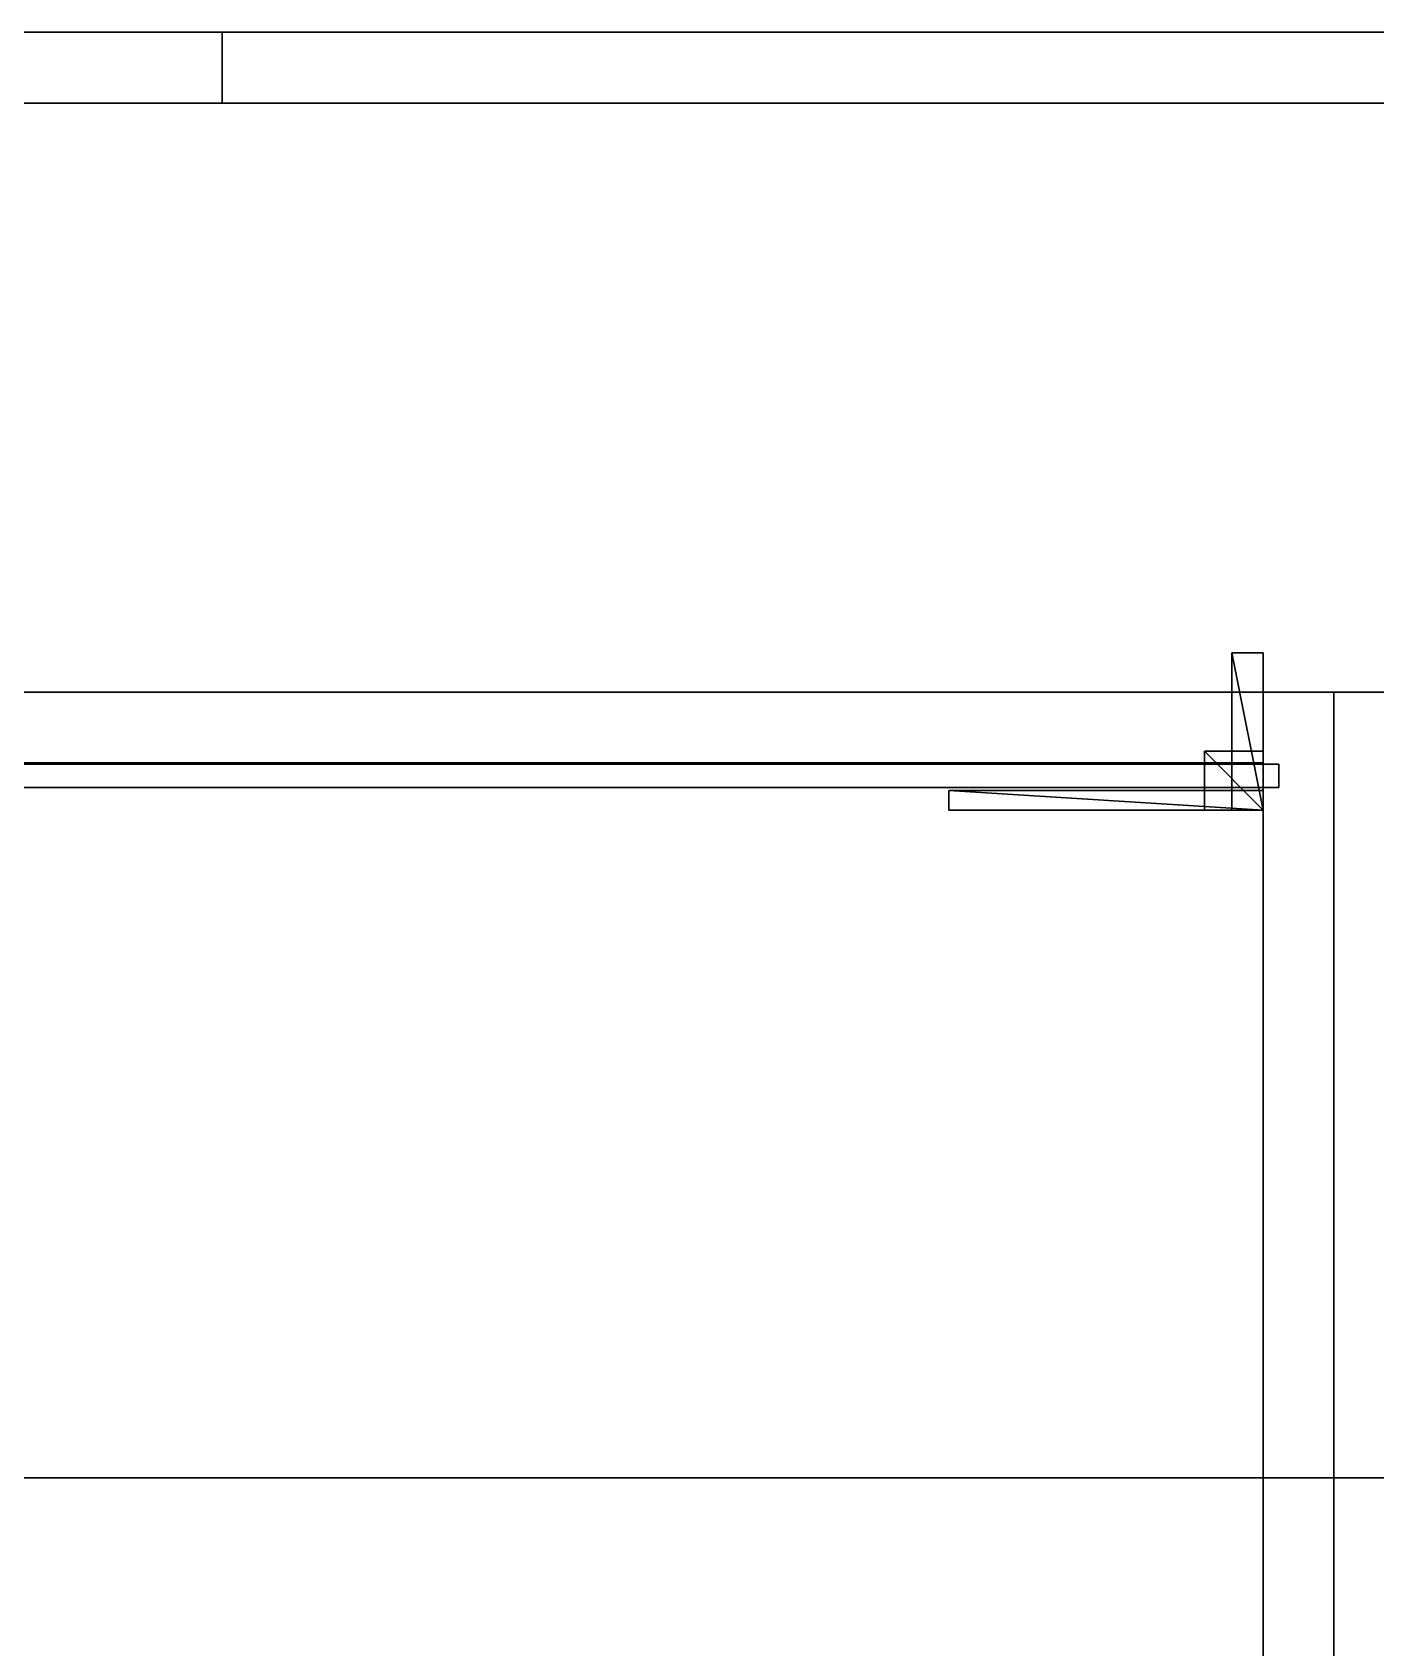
# Model space of a CAD drawing. Extents: x 0 to 7800, y -5130 to 1.
# Drawn here: x 1662.4 to 2004.3, y -447.2 to -36 of the extents above; entities that cross this region are included whole.
import ezdxf

# ---------------------------------------------------------------- set-up
doc = ezdxf.new("R2010")
doc.units = 0
for name, color, linetype in [('LAYER0', 7, 'CONTINUOUS'), ('LAYER132', 253, 'CONTINUOUS'), ('LAYER2', 7, 'CONTINUOUS'), ('LAYER246', 253, 'CONTINUOUS'), ('LAYER248', 7, 'CONTINUOUS'), ('LAYER257', 2, 'CONTINUOUS'), ('LAYER258', 7, 'CONTINUOUS'), ('LAYER259', 253, 'CONTINUOUS'), ('LAYER260', 253, 'CONTINUOUS'), ('LAYER261', 253, 'CONTINUOUS'), ('LAYER262', 253, 'CONTINUOUS'), ('LAYER263', 253, 'CONTINUOUS'), ('LAYER264', 253, 'CONTINUOUS'), ('LAYER265', 7, 'CONTINUOUS'), ('LAYER266', 7, 'CONTINUOUS'), ('LAYER267', 7, 'CONTINUOUS'), ('LAYER268', 7, 'CONTINUOUS'), ('LAYER31', 253, 'CONTINUOUS'), ('LAYER4', 2, 'CONTINUOUS'), ('LAYER674', 253, 'CONTINUOUS'), ('LAYER675', 253, 'CONTINUOUS'), ('LAYER676', 253, 'CONTINUOUS')]:
    doc.layers.add(name, color=color, linetype=linetype)

msp = doc.modelspace()

# ---------------------------------------------------------------- linework, layer by layer
at = {"layer": 'LAYER0'}
for points, invisible_edges in [([(4030.693, -54.002, -5), (1025.693, -1555.002, -5), (1025.693, -54.002, -5), (4030.693, -54.002, -5)], 1), ([(1025.693, -1555.002, -5), (4030.693, -54.002, -5), (1412.693, -4773.002, -5), (1025.693, -1555.002, -5)], 7), ([(1025.693, -54.002), (4030.693, -54.002, -5), (1025.693, -54.002, -5), (1025.693, -54.002)], 1), ([(4030.693, -54.002, -5), (1025.693, -54.002), (4030.693, -54.002), (4030.693, -54.002, -5)], 1), ([(1025.693, -54.002), (1412.693, -4773.002), (4030.693, -54.002), (1025.693, -54.002)], 3), ([(1412.693, -4773.002, -5), (4030.693, -54.002, -5), (1412.693, -5130.002, -5), (1412.693, -4773.002, -5)], 3), ([(1412.693, -5130.002, -5), (4030.693, -54.002, -5), (2602.693, -4730.002, -5), (1412.693, -5130.002, -5)], 7), ([(4030.693, -54.002), (1412.693, -4773.002), (2602.693, -4730.002), (4030.693, -54.002)], 7)]:
    msp.add_3dface(points, dxfattribs=dict(at, invisible_edges=invisible_edges))
at = {"layer": 'LAYER132', "invisible_edges": 1}
for points in [[(1993.695, -204, 1942), (1223.695, -839, 1942), (1223.695, -204, 1942), (1993.695, -204, 1942)], [(1223.695, -839, 1942), (1993.695, -204, 1942), (1993.695, -839, 1942), (1223.695, -839, 1942)], [(1223.695, -204, 1960), (1993.695, -204, 1942), (1223.695, -204, 1942), (1223.695, -204, 1960)], [(1993.695, -204, 1942), (1223.695, -204, 1960), (1993.695, -204, 1960), (1993.695, -204, 1942)], [(1993.695, -839, 1960), (1223.695, -204, 1960), (1223.695, -839, 1960), (1993.695, -839, 1960)], [(1223.695, -204, 1960), (1993.695, -839, 1960), (1993.695, -204, 1960), (1223.695, -204, 1960)], [(1993.695, -204, 1942), (1993.695, -839, 1960), (1993.695, -839, 1942), (1993.695, -204, 1942)], [(1993.695, -839, 1960), (1993.695, -204, 1942), (1993.695, -204, 1960), (1993.695, -839, 1960)]]:
    msp.add_3dface(points, dxfattribs=at)
at = {"layer": 'LAYER2'}
for points, invisible_edges in [([(1175.693, -204.002), (1025.693, -54.002), (4030.693, -54.002), (1175.693, -204.002)], 5), ([(1025.693, -54.002, 2657), (4030.693, -54.002), (1025.693, -54.002), (1025.693, -54.002, 2657)], 1), ([(4030.693, -54.002), (1025.693, -54.002, 2657), (4030.693, -54.002, 2657), (4030.693, -54.002)], 1), ([(1175.693, -204.002), (4030.693, -54.002), (3880.693, -204.002), (1175.693, -204.002)], 3), ([(1175.693, -204.002, 2657), (3580.703, -204.002, 1910), (3880.693, -204.002, 2657), (1175.693, -204.002, 2657)], 3), ([(1175.693, -204.002, 2657), (3580.703, -204.002, 1830), (3580.703, -204.002, 1910), (1175.693, -204.002, 2657)], 5), ([(1175.693, -204.002, 2657), (3050.703, -204.002, 1730), (3580.703, -204.002, 1830), (1175.693, -204.002, 2657)], 7), ([(1175.693, -204.002, 2657), (3050.703, -204.002, 1650), (3050.703, -204.002, 1730), (1175.693, -204.002, 2657)], 5), ([(1175.693, -204.002, 2657), (1830.703, -204.002, 1160), (3050.703, -204.002, 1650), (1175.693, -204.002, 2657)], 7), ([(1175.693, -204.002, 2657), (1830.703, -204.002, 1080), (1830.703, -204.002, 1160), (1175.693, -204.002, 2657)], 5), ([(1830.703, -204.002, 1080), (1175.693, -204.002), (3110.703, -204.002, 1080), (1830.703, -204.002, 1080)], 7), ([(1175.693, -204.002), (1830.703, -204.002, 1080), (1175.693, -204.002, 2657), (1175.693, -204.002)], 3), ([(3880.693, -204.002), (3110.703, -204.002, 1080), (1175.693, -204.002), (3880.693, -204.002)], 3), ([(3050.703, -204.002, 1650), (1830.703, -204.002, 1160), (3110.703, -204.002, 1650), (3050.703, -204.002, 1650)], 3), ([(1830.703, -204.002, 1160), (3640.703, -204.002, 1830), (3110.703, -204.002, 1650), (1830.703, -204.002, 1160)], 7), ([(1890.703, -204.002, 1160), (3640.703, -204.002, 1830), (1830.703, -204.002, 1160), (1890.703, -204.002, 1160)], 3), ([(1890.703, -204.002, 1080), (3050.703, -204.002, 1160), (1890.703, -204.002, 1160), (1890.703, -204.002, 1080)], 3), ([(3050.703, -204.002, 1160), (1890.703, -204.002, 1080), (3050.703, -204.002, 1080), (3050.703, -204.002, 1160)], 3), ([(3050.703, -204.002, 1160), (3640.703, -204.002, 1830), (1890.703, -204.002, 1160), (3050.703, -204.002, 1160)], 7)]:
    msp.add_3dface(points, dxfattribs=dict(at, invisible_edges=invisible_edges))
at = {"layer": 'LAYER246', "invisible_edges": 1}
for points in [[(1330.695, -36), (4030.695, -54), (1330.695, -54), (1330.695, -36)], [(4030.695, -54), (1330.695, -36), (4030.695, -36), (4030.695, -54)], [(4030.695, -36, 80), (1330.695, -54, 80), (4030.695, -54, 80), (4030.695, -36, 80)], [(1330.695, -54, 80), (4030.695, -36, 80), (1330.695, -36, 80), (1330.695, -54, 80)], [(1330.695, -36), (4030.695, -36, 80), (4030.695, -36), (1330.695, -36)], [(4030.695, -36, 80), (1330.695, -36), (1330.695, -36, 80), (4030.695, -36, 80)], [(1330.695, -54, 80), (4030.695, -54), (4030.695, -54, 80), (1330.695, -54, 80)], [(4030.695, -54), (1330.695, -54, 80), (1330.695, -54), (4030.695, -54)]]:
    msp.add_3dface(points, dxfattribs=at)
at = {"layer": 'LAYER248', "invisible_edges": 1}
for points in [[(1975.695, -204, 1960), (1975.695, -819, 2380), (1975.695, -204, 2380), (1975.695, -204, 1960)], [(1975.695, -819, 2380), (1975.695, -204, 1960), (1975.695, -819, 1960), (1975.695, -819, 2380)], [(1975.695, -204, 1960), (1993.695, -819, 1960), (1975.695, -819, 1960), (1975.695, -204, 1960)], [(1993.695, -819, 1960), (1975.695, -204, 1960), (1993.695, -204, 1960), (1993.695, -819, 1960)], [(1993.695, -204, 2380), (1975.695, -819, 2380), (1993.695, -819, 2380), (1993.695, -204, 2380)], [(1975.695, -819, 2380), (1993.695, -204, 2380), (1975.695, -204, 2380), (1975.695, -819, 2380)], [(1993.695, -204, 2380), (1975.695, -204, 1960), (1975.695, -204, 2380), (1993.695, -204, 2380)], [(1975.695, -204, 1960), (1993.695, -204, 2380), (1993.695, -204, 1960), (1975.695, -204, 1960)], [(1993.695, -819, 1960), (1993.695, -204, 2380), (1993.695, -819, 2380), (1993.695, -819, 1960)], [(1993.695, -204, 2380), (1993.695, -819, 1960), (1993.695, -204, 1960), (1993.695, -204, 2380)]]:
    msp.add_3dface(points, dxfattribs=at)
at = {"layer": 'LAYER257'}
for points in [[(1895.695, -234, 2349.5), (1895.695, -229, 2326.5), (1895.695, -234, 2326.5), (1895.695, -234, 2349.5)], [(1895.695, -229, 2349.5), (1895.695, -229, 2326.5), (1895.695, -234, 2349.5), (1895.695, -229, 2349.5)], [(1975.695, -234, 2349.5), (1895.695, -229, 2349.5), (1895.695, -234, 2349.5), (1975.695, -234, 2349.5)], [(1975.695, -229, 2349.5), (1895.695, -229, 2349.5), (1975.695, -234, 2349.5), (1975.695, -229, 2349.5)], [(1895.695, -229, 2326.5), (1975.695, -234, 2326.5), (1895.695, -234, 2326.5), (1895.695, -229, 2326.5)], [(1975.695, -229, 2326.5), (1975.695, -234, 2326.5), (1895.695, -229, 2326.5), (1975.695, -229, 2326.5)], [(1895.695, -229, 2349.5), (1975.695, -229, 2326.5), (1895.695, -229, 2326.5), (1895.695, -229, 2349.5)], [(1975.695, -229, 2349.5), (1975.695, -229, 2326.5), (1895.695, -229, 2349.5), (1975.695, -229, 2349.5)], [(1975.695, -234, 2326.5), (1975.695, -229, 2349.5), (1975.695, -234, 2349.5), (1975.695, -234, 2326.5)], [(1975.695, -229, 2326.5), (1975.695, -229, 2349.5), (1975.695, -234, 2326.5), (1975.695, -229, 2326.5)], [(1895.695, -234, 2326.5), (1975.695, -234, 2349.5), (1895.695, -234, 2349.5), (1895.695, -234, 2326.5)], [(1975.695, -234, 2326.5), (1975.695, -234, 2349.5), (1895.695, -234, 2326.5), (1975.695, -234, 2326.5)]]:
    msp.add_3dface(points, dxfattribs=at)
at = {"layer": 'LAYER258', "invisible_edges": 1}
for points in [[(1975.695, -234, 2349.5), (1895.695, -229, 2349.5), (1895.695, -234, 2349.5), (1975.695, -234, 2349.5)], [(1895.695, -229, 2349.5), (1975.695, -234, 2349.5), (1975.695, -229, 2349.5), (1895.695, -229, 2349.5)], [(1895.695, -229, 2349.5), (1895.695, -234, 2326.5), (1895.695, -234, 2349.5), (1895.695, -229, 2349.5)], [(1895.695, -234, 2326.5), (1895.695, -229, 2349.5), (1895.695, -229, 2326.5), (1895.695, -234, 2326.5)], [(1975.695, -229, 2326.5), (1895.695, -234, 2326.5), (1895.695, -229, 2326.5), (1975.695, -229, 2326.5)], [(1895.695, -234, 2326.5), (1975.695, -229, 2326.5), (1975.695, -234, 2326.5), (1895.695, -234, 2326.5)], [(1895.695, -229, 2349.5), (1975.695, -229, 2326.5), (1895.695, -229, 2326.5), (1895.695, -229, 2349.5)], [(1975.695, -229, 2326.5), (1895.695, -229, 2349.5), (1975.695, -229, 2349.5), (1975.695, -229, 2326.5)], [(1975.695, -229, 2326.5), (1975.695, -234, 2349.5), (1975.695, -234, 2326.5), (1975.695, -229, 2326.5)], [(1975.695, -234, 2349.5), (1975.695, -229, 2326.5), (1975.695, -229, 2349.5), (1975.695, -234, 2349.5)], [(1975.695, -234, 2349.5), (1895.695, -234, 2326.5), (1975.695, -234, 2326.5), (1975.695, -234, 2349.5)], [(1895.695, -234, 2326.5), (1975.695, -234, 2349.5), (1895.695, -234, 2349.5), (1895.695, -234, 2326.5)]]:
    msp.add_3dface(points, dxfattribs=at)
at = {"layer": 'LAYER259'}
for points in [[(1960.695, -234, 2349.5), (1960.695, -219, 2334.5), (1960.695, -234, 2334.5), (1960.695, -234, 2349.5)], [(1960.695, -219, 2349.5), (1960.695, -219, 2334.5), (1960.695, -234, 2349.5), (1960.695, -219, 2349.5)], [(1975.695, -234, 2349.5), (1960.695, -219, 2349.5), (1960.695, -234, 2349.5), (1975.695, -234, 2349.5)], [(1975.695, -219, 2349.5), (1960.695, -219, 2349.5), (1975.695, -234, 2349.5), (1975.695, -219, 2349.5)], [(1960.695, -219, 2334.5), (1975.695, -234, 2334.5), (1960.695, -234, 2334.5), (1960.695, -219, 2334.5)], [(1975.695, -219, 2334.5), (1975.695, -234, 2334.5), (1960.695, -219, 2334.5), (1975.695, -219, 2334.5)], [(1960.695, -219, 2349.5), (1975.695, -219, 2334.5), (1960.695, -219, 2334.5), (1960.695, -219, 2349.5)], [(1975.695, -219, 2349.5), (1975.695, -219, 2334.5), (1960.695, -219, 2349.5), (1975.695, -219, 2349.5)], [(1975.695, -234, 2334.5), (1975.695, -219, 2349.5), (1975.695, -234, 2349.5), (1975.695, -234, 2334.5)], [(1975.695, -219, 2334.5), (1975.695, -219, 2349.5), (1975.695, -234, 2334.5), (1975.695, -219, 2334.5)], [(1960.695, -234, 2334.5), (1975.695, -234, 2349.5), (1960.695, -234, 2349.5), (1960.695, -234, 2334.5)], [(1975.695, -234, 2334.5), (1975.695, -234, 2349.5), (1960.695, -234, 2334.5), (1975.695, -234, 2334.5)]]:
    msp.add_3dface(points, dxfattribs=at)
at = {"layer": 'LAYER260'}
for points in [[(1960.695, -234, 2349.5), (1960.695, -219, 2334.5), (1960.695, -234, 2334.5), (1960.695, -234, 2349.5)], [(1960.695, -219, 2349.5), (1960.695, -219, 2334.5), (1960.695, -234, 2349.5), (1960.695, -219, 2349.5)], [(1975.695, -234, 2349.5), (1960.695, -219, 2349.5), (1960.695, -234, 2349.5), (1975.695, -234, 2349.5)], [(1975.695, -219, 2349.5), (1960.695, -219, 2349.5), (1975.695, -234, 2349.5), (1975.695, -219, 2349.5)], [(1960.695, -219, 2334.5), (1975.695, -234, 2334.5), (1960.695, -234, 2334.5), (1960.695, -219, 2334.5)], [(1975.695, -219, 2334.5), (1975.695, -234, 2334.5), (1960.695, -219, 2334.5), (1975.695, -219, 2334.5)], [(1960.695, -219, 2349.5), (1975.695, -219, 2334.5), (1960.695, -219, 2334.5), (1960.695, -219, 2349.5)], [(1975.695, -219, 2349.5), (1975.695, -219, 2334.5), (1960.695, -219, 2349.5), (1975.695, -219, 2349.5)], [(1975.695, -234, 2334.5), (1975.695, -219, 2349.5), (1975.695, -234, 2349.5), (1975.695, -234, 2334.5)], [(1975.695, -219, 2334.5), (1975.695, -219, 2349.5), (1975.695, -234, 2334.5), (1975.695, -219, 2334.5)], [(1960.695, -234, 2334.5), (1975.695, -234, 2349.5), (1960.695, -234, 2349.5), (1960.695, -234, 2334.5)], [(1975.695, -234, 2334.5), (1975.695, -234, 2349.5), (1960.695, -234, 2334.5), (1975.695, -234, 2334.5)]]:
    msp.add_3dface(points, dxfattribs=at)
at = {"layer": 'LAYER261'}
for points in [[(1960.695, -234, 2349.5), (1960.695, -219, 2334.5), (1960.695, -234, 2334.5), (1960.695, -234, 2349.5)], [(1960.695, -219, 2349.5), (1960.695, -219, 2334.5), (1960.695, -234, 2349.5), (1960.695, -219, 2349.5)], [(1975.695, -234, 2349.5), (1960.695, -219, 2349.5), (1960.695, -234, 2349.5), (1975.695, -234, 2349.5)], [(1975.695, -219, 2349.5), (1960.695, -219, 2349.5), (1975.695, -234, 2349.5), (1975.695, -219, 2349.5)], [(1960.695, -219, 2334.5), (1975.695, -234, 2334.5), (1960.695, -234, 2334.5), (1960.695, -219, 2334.5)], [(1975.695, -219, 2334.5), (1975.695, -234, 2334.5), (1960.695, -219, 2334.5), (1975.695, -219, 2334.5)], [(1960.695, -219, 2349.5), (1975.695, -219, 2334.5), (1960.695, -219, 2334.5), (1960.695, -219, 2349.5)], [(1975.695, -219, 2349.5), (1975.695, -219, 2334.5), (1960.695, -219, 2349.5), (1975.695, -219, 2349.5)], [(1975.695, -234, 2334.5), (1975.695, -219, 2349.5), (1975.695, -234, 2349.5), (1975.695, -234, 2334.5)], [(1975.695, -219, 2334.5), (1975.695, -219, 2349.5), (1975.695, -234, 2334.5), (1975.695, -219, 2334.5)], [(1960.695, -234, 2334.5), (1975.695, -234, 2349.5), (1960.695, -234, 2349.5), (1960.695, -234, 2334.5)], [(1975.695, -234, 2334.5), (1975.695, -234, 2349.5), (1960.695, -234, 2334.5), (1975.695, -234, 2334.5)]]:
    msp.add_3dface(points, dxfattribs=at)
at = {"layer": 'LAYER262'}
for points in [[(1960.695, -234, 2349.5), (1960.695, -219, 2334.5), (1960.695, -234, 2334.5), (1960.695, -234, 2349.5)], [(1960.695, -219, 2349.5), (1960.695, -219, 2334.5), (1960.695, -234, 2349.5), (1960.695, -219, 2349.5)], [(1975.695, -234, 2349.5), (1960.695, -219, 2349.5), (1960.695, -234, 2349.5), (1975.695, -234, 2349.5)], [(1975.695, -219, 2349.5), (1960.695, -219, 2349.5), (1975.695, -234, 2349.5), (1975.695, -219, 2349.5)], [(1960.695, -219, 2334.5), (1975.695, -234, 2334.5), (1960.695, -234, 2334.5), (1960.695, -219, 2334.5)], [(1975.695, -219, 2334.5), (1975.695, -234, 2334.5), (1960.695, -219, 2334.5), (1975.695, -219, 2334.5)], [(1960.695, -219, 2349.5), (1975.695, -219, 2334.5), (1960.695, -219, 2334.5), (1960.695, -219, 2349.5)], [(1975.695, -219, 2349.5), (1975.695, -219, 2334.5), (1960.695, -219, 2349.5), (1975.695, -219, 2349.5)], [(1975.695, -234, 2334.5), (1975.695, -219, 2349.5), (1975.695, -234, 2349.5), (1975.695, -234, 2334.5)], [(1975.695, -219, 2334.5), (1975.695, -219, 2349.5), (1975.695, -234, 2334.5), (1975.695, -219, 2334.5)], [(1960.695, -234, 2334.5), (1975.695, -234, 2349.5), (1960.695, -234, 2349.5), (1960.695, -234, 2334.5)], [(1975.695, -234, 2334.5), (1975.695, -234, 2349.5), (1960.695, -234, 2334.5), (1975.695, -234, 2334.5)]]:
    msp.add_3dface(points, dxfattribs=at)
at = {"layer": 'LAYER263'}
for points in [[(1967.695, -234, 2349.5), (1967.695, -194, 2341.5), (1967.695, -234, 2341.5), (1967.695, -234, 2349.5)], [(1967.695, -194, 2349.5), (1967.695, -194, 2341.5), (1967.695, -234, 2349.5), (1967.695, -194, 2349.5)], [(1975.695, -234, 2349.5), (1967.695, -194, 2349.5), (1967.695, -234, 2349.5), (1975.695, -234, 2349.5)], [(1975.695, -194, 2349.5), (1967.695, -194, 2349.5), (1975.695, -234, 2349.5), (1975.695, -194, 2349.5)], [(1967.695, -194, 2341.5), (1975.695, -234, 2341.5), (1967.695, -234, 2341.5), (1967.695, -194, 2341.5)], [(1975.695, -194, 2341.5), (1975.695, -234, 2341.5), (1967.695, -194, 2341.5), (1975.695, -194, 2341.5)], [(1967.695, -194, 2349.5), (1975.695, -194, 2341.5), (1967.695, -194, 2341.5), (1967.695, -194, 2349.5)], [(1975.695, -194, 2349.5), (1975.695, -194, 2341.5), (1967.695, -194, 2349.5), (1975.695, -194, 2349.5)], [(1975.695, -234, 2341.5), (1975.695, -194, 2349.5), (1975.695, -234, 2349.5), (1975.695, -234, 2341.5)], [(1975.695, -194, 2341.5), (1975.695, -194, 2349.5), (1975.695, -234, 2341.5), (1975.695, -194, 2341.5)], [(1967.695, -234, 2341.5), (1975.695, -234, 2349.5), (1967.695, -234, 2349.5), (1967.695, -234, 2341.5)], [(1975.695, -234, 2341.5), (1975.695, -234, 2349.5), (1967.695, -234, 2341.5), (1975.695, -234, 2341.5)]]:
    msp.add_3dface(points, dxfattribs=at)
at = {"layer": 'LAYER264'}
for points in [[(1895.695, -234, 2349.5), (1895.695, -229, 2333.5), (1895.695, -234, 2333.5), (1895.695, -234, 2349.5)], [(1895.695, -229, 2349.5), (1895.695, -229, 2333.5), (1895.695, -234, 2349.5), (1895.695, -229, 2349.5)], [(1975.695, -234, 2349.5), (1895.695, -229, 2349.5), (1895.695, -234, 2349.5), (1975.695, -234, 2349.5)], [(1975.695, -229, 2349.5), (1895.695, -229, 2349.5), (1975.695, -234, 2349.5), (1975.695, -229, 2349.5)], [(1895.695, -229, 2333.5), (1975.695, -234, 2333.5), (1895.695, -234, 2333.5), (1895.695, -229, 2333.5)], [(1975.695, -229, 2333.5), (1975.695, -234, 2333.5), (1895.695, -229, 2333.5), (1975.695, -229, 2333.5)], [(1895.695, -229, 2349.5), (1975.695, -229, 2333.5), (1895.695, -229, 2333.5), (1895.695, -229, 2349.5)], [(1975.695, -229, 2349.5), (1975.695, -229, 2333.5), (1895.695, -229, 2349.5), (1975.695, -229, 2349.5)], [(1975.695, -234, 2333.5), (1975.695, -229, 2349.5), (1975.695, -234, 2349.5), (1975.695, -234, 2333.5)], [(1975.695, -229, 2333.5), (1975.695, -229, 2349.5), (1975.695, -234, 2333.5), (1975.695, -229, 2333.5)], [(1895.695, -234, 2333.5), (1975.695, -234, 2349.5), (1895.695, -234, 2349.5), (1895.695, -234, 2333.5)], [(1975.695, -234, 2333.5), (1975.695, -234, 2349.5), (1895.695, -234, 2333.5), (1975.695, -234, 2333.5)]]:
    msp.add_3dface(points, dxfattribs=at)
at = {"layer": 'LAYER265', "invisible_edges": 1}
for points in [[(1975.695, -204, 1961), (1241.695, -819, 1961), (1241.695, -204, 1961), (1975.695, -204, 1961)], [(1241.695, -819, 1961), (1975.695, -204, 1961), (1975.695, -819, 1961), (1241.695, -819, 1961)], [(1241.695, -204, 1979), (1975.695, -204, 1961), (1241.695, -204, 1961), (1241.695, -204, 1979)], [(1975.695, -204, 1961), (1241.695, -204, 1979), (1975.695, -204, 1979), (1975.695, -204, 1961)], [(1975.695, -819, 1979), (1241.695, -204, 1979), (1241.695, -819, 1979), (1975.695, -819, 1979)], [(1241.695, -204, 1979), (1975.695, -819, 1979), (1975.695, -204, 1979), (1241.695, -204, 1979)], [(1975.695, -204, 1961), (1975.695, -819, 1979), (1975.695, -819, 1961), (1975.695, -204, 1961)], [(1975.695, -819, 1979), (1975.695, -204, 1961), (1975.695, -204, 1979), (1975.695, -819, 1979)]]:
    msp.add_3dface(points, dxfattribs=at)
at = {"layer": 'LAYER266', "invisible_edges": 1}
for points in [[(1241.695, -204, 2379), (1975.695, -819, 2379), (1975.695, -204, 2379), (1241.695, -204, 2379)], [(1975.695, -819, 2379), (1241.695, -204, 2379), (1241.695, -819, 2379), (1975.695, -819, 2379)], [(1975.695, -204, 2361), (1241.695, -204, 2379), (1975.695, -204, 2379), (1975.695, -204, 2361)], [(1241.695, -204, 2379), (1975.695, -204, 2361), (1241.695, -204, 2361), (1241.695, -204, 2379)], [(1241.695, -819, 2361), (1975.695, -204, 2361), (1975.695, -819, 2361), (1241.695, -819, 2361)], [(1975.695, -204, 2361), (1241.695, -819, 2361), (1241.695, -204, 2361), (1975.695, -204, 2361)], [(1975.695, -204, 2361), (1975.695, -819, 2379), (1975.695, -819, 2361), (1975.695, -204, 2361)], [(1975.695, -819, 2379), (1975.695, -204, 2361), (1975.695, -204, 2379), (1975.695, -819, 2379)]]:
    msp.add_3dface(points, dxfattribs=at)
at = {"layer": 'LAYER267', "invisible_edges": 1}
for points in [[(1237.695, -222.3, 1975), (1979.695, -228.3, 1975), (1237.695, -228.3, 1975), (1237.695, -222.3, 1975)], [(1979.695, -228.3, 1975), (1237.695, -222.3, 1975), (1979.695, -222.3, 1975), (1979.695, -228.3, 1975)], [(1979.695, -222.3, 2365), (1237.695, -228.3, 2365), (1979.695, -228.3, 2365), (1979.695, -222.3, 2365)], [(1237.695, -228.3, 2365), (1979.695, -222.3, 2365), (1237.695, -222.3, 2365), (1237.695, -228.3, 2365)], [(1237.695, -222.3, 1975), (1979.695, -222.3, 2365), (1979.695, -222.3, 1975), (1237.695, -222.3, 1975)], [(1979.695, -222.3, 2365), (1237.695, -222.3, 1975), (1237.695, -222.3, 2365), (1979.695, -222.3, 2365)], [(1979.695, -222.3, 2365), (1979.695, -228.3, 1975), (1979.695, -222.3, 1975), (1979.695, -222.3, 2365)], [(1979.695, -228.3, 1975), (1979.695, -222.3, 2365), (1979.695, -228.3, 2365), (1979.695, -228.3, 1975)], [(1237.695, -228.3, 2365), (1979.695, -228.3, 1975), (1979.695, -228.3, 2365), (1237.695, -228.3, 2365)], [(1979.695, -228.3, 1975), (1237.695, -228.3, 2365), (1237.695, -228.3, 1975), (1979.695, -228.3, 1975)]]:
    msp.add_3dface(points, dxfattribs=at)
at = {"layer": 'LAYER268', "invisible_edges": 1}
for points in [[(1975.695, -204, 2361), (1241.695, -204, 2241), (1241.695, -204, 2361), (1975.695, -204, 2361)], [(1241.695, -204, 2241), (1975.695, -204, 2361), (1975.695, -204, 2241), (1241.695, -204, 2241)], [(1975.695, -222, 2241), (1241.695, -204, 2241), (1975.695, -204, 2241), (1975.695, -222, 2241)], [(1241.695, -204, 2241), (1975.695, -222, 2241), (1241.695, -222, 2241), (1241.695, -204, 2241)], [(1241.695, -222, 2361), (1975.695, -204, 2361), (1241.695, -204, 2361), (1241.695, -222, 2361)], [(1975.695, -204, 2361), (1241.695, -222, 2361), (1975.695, -222, 2361), (1975.695, -204, 2361)], [(1975.695, -204, 2361), (1975.695, -222, 2241), (1975.695, -204, 2241), (1975.695, -204, 2361)], [(1975.695, -222, 2241), (1975.695, -204, 2361), (1975.695, -222, 2361), (1975.695, -222, 2241)], [(1975.695, -222, 2241), (1241.695, -222, 2361), (1241.695, -222, 2241), (1975.695, -222, 2241)], [(1241.695, -222, 2361), (1975.695, -222, 2241), (1975.695, -222, 2361), (1241.695, -222, 2361)]]:
    msp.add_3dface(points, dxfattribs=at)
at = {"layer": 'LAYER31', "invisible_edges": 1}
for points in [[(1993.695, -204, 180), (2011.695, -839, 180), (1993.695, -839, 180), (1993.695, -204, 180)], [(2011.695, -839, 180), (1993.695, -204, 180), (2011.695, -204, 180), (2011.695, -839, 180)], [(2011.695, -204, 2380), (1993.695, -839, 2380), (2011.695, -839, 2380), (2011.695, -204, 2380)], [(1993.695, -839, 2380), (2011.695, -204, 2380), (1993.695, -204, 2380), (1993.695, -839, 2380)], [(1993.695, -204, 180), (2011.695, -204, 2380), (2011.695, -204, 180), (1993.695, -204, 180)], [(2011.695, -204, 2380), (1993.695, -204, 180), (1993.695, -204, 2380), (2011.695, -204, 2380)], [(1993.695, -839, 2380), (1993.695, -204, 180), (1993.695, -839, 180), (1993.695, -839, 2380)], [(1993.695, -204, 180), (1993.695, -839, 2380), (1993.695, -204, 2380), (1993.695, -204, 180)]]:
    msp.add_3dface(points, dxfattribs=at)
at = {"layer": 'LAYER4', "invisible_edges": 1}
for points in [[(3880.695, -204, 2657), (1175.695, -204, 2400), (1175.695, -204, 2657), (3880.695, -204, 2657)], [(1175.695, -204, 2400), (3880.695, -204, 2657), (3880.695, -204, 2400), (1175.695, -204, 2400)], [(3880.695, -404, 2400), (1175.695, -204, 2400), (3880.695, -204, 2400), (3880.695, -404, 2400)], [(1175.695, -204, 2400), (3880.695, -404, 2400), (1175.695, -404, 2400), (1175.695, -204, 2400)], [(1175.695, -404, 2657), (3880.695, -204, 2657), (1175.695, -204, 2657), (1175.695, -404, 2657)], [(3880.695, -204, 2657), (1175.695, -404, 2657), (3880.695, -404, 2657), (3880.695, -204, 2657)], [(3880.695, -404, 2400), (1175.695, -404, 2657), (1175.695, -404, 2400), (3880.695, -404, 2400)], [(1175.695, -404, 2657), (3880.695, -404, 2400), (3880.695, -404, 2657), (1175.695, -404, 2657)]]:
    msp.add_3dface(points, dxfattribs=at)
at = {"layer": 'LAYER674', "invisible_edges": 1}
for points in [[(1330.695, -36, 80), (4030.695, -54, 80), (1330.695, -54, 80), (1330.695, -36, 80)], [(4030.695, -54, 80), (1330.695, -36, 80), (4030.695, -36, 80), (4030.695, -54, 80)], [(4030.695, -36, 160), (1330.695, -54, 160), (4030.695, -54, 160), (4030.695, -36, 160)], [(1330.695, -54, 160), (4030.695, -36, 160), (1330.695, -36, 160), (1330.695, -54, 160)], [(1330.695, -36, 80), (4030.695, -36, 160), (4030.695, -36, 80), (1330.695, -36, 80)], [(4030.695, -36, 160), (1330.695, -36, 80), (1330.695, -36, 160), (4030.695, -36, 160)], [(1330.695, -54, 160), (4030.695, -54, 80), (4030.695, -54, 160), (1330.695, -54, 160)], [(4030.695, -54, 80), (1330.695, -54, 160), (1330.695, -54, 80), (4030.695, -54, 80)]]:
    msp.add_3dface(points, dxfattribs=at)
at = {"layer": 'LAYER675', "invisible_edges": 1}
for points in [[(1330.695, -36, 160), (4030.695, -54, 160), (1330.695, -54, 160), (1330.695, -36, 160)], [(4030.695, -54, 160), (1330.695, -36, 160), (4030.695, -36, 160), (4030.695, -54, 160)], [(4030.695, -36, 240), (1330.695, -54, 240), (4030.695, -54, 240), (4030.695, -36, 240)], [(1330.695, -54, 240), (4030.695, -36, 240), (1330.695, -36, 240), (1330.695, -54, 240)], [(1330.695, -36, 160), (4030.695, -36, 240), (4030.695, -36, 160), (1330.695, -36, 160)], [(4030.695, -36, 240), (1330.695, -36, 160), (1330.695, -36, 240), (4030.695, -36, 240)], [(1330.695, -54, 240), (4030.695, -54, 160), (4030.695, -54, 240), (1330.695, -54, 240)], [(4030.695, -54, 160), (1330.695, -54, 240), (1330.695, -54, 160), (4030.695, -54, 160)]]:
    msp.add_3dface(points, dxfattribs=at)
at = {"layer": 'LAYER676', "invisible_edges": 1}
for points in [[(1710.695, -36, 240), (4030.695, -54, 240), (1710.695, -54, 240), (1710.695, -36, 240)], [(4030.695, -54, 240), (1710.695, -36, 240), (4030.695, -36, 240), (4030.695, -54, 240)], [(1710.695, -54, 300), (1710.695, -36, 240), (1710.695, -54, 240), (1710.695, -54, 300)], [(1710.695, -36, 240), (1710.695, -54, 300), (1710.695, -36, 300), (1710.695, -36, 240)], [(4030.695, -36, 300), (1710.695, -54, 300), (4030.695, -54, 300), (4030.695, -36, 300)], [(1710.695, -54, 300), (4030.695, -36, 300), (1710.695, -36, 300), (1710.695, -54, 300)], [(1710.695, -36, 240), (4030.695, -36, 300), (4030.695, -36, 240), (1710.695, -36, 240)], [(4030.695, -36, 300), (1710.695, -36, 240), (1710.695, -36, 300), (4030.695, -36, 300)], [(1710.695, -54, 300), (4030.695, -54, 240), (4030.695, -54, 300), (1710.695, -54, 300)], [(4030.695, -54, 240), (1710.695, -54, 300), (1710.695, -54, 240), (4030.695, -54, 240)]]:
    msp.add_3dface(points, dxfattribs=at)

# ---------------------------------------------------------------- meshes
at = {"layer": 'LAYER2'}
mesh = msp.add_polymesh((14, 2), dxfattribs=at)
for k, corner in enumerate([(1175.695, -1705, 2657), (-0.0002, -1705, 2657), (1175.695, -204, 2657), (1175.695, -1705, 2657), (3880.695, -204, 2657), (1175.695, -204, 2657), (3880.695, -439, 2657), (3880.695, -204, 2657), (5280.695, -439, 2657), (3880.695, -439, 2657), (5280.695, -149, 2657), (5280.695, -439, 2657), (7049.695, -149, 2657), (5280.695, -149, 2657), (7049.695, -289, 2657), (7049.695, -149, 2657), (7649.695, -289, 2657), (7049.695, -289, 2657), (7649.695, -1684, 2657), (7649.695, -289, 2657), (7049.695, -1684, 2657), (7649.695, -1684, 2657), (7049.695, -1779, 2657), (7049.695, -1684, 2657), (3151.695, -1779, 2657), (7049.695, -1779, 2657), (3151.695, -1929, 2657), (7199.695, -1929, 2657)]):
    mesh.set_mesh_vertex(divmod(k, 2), corner)

doc.saveas('drawing.dxf')
